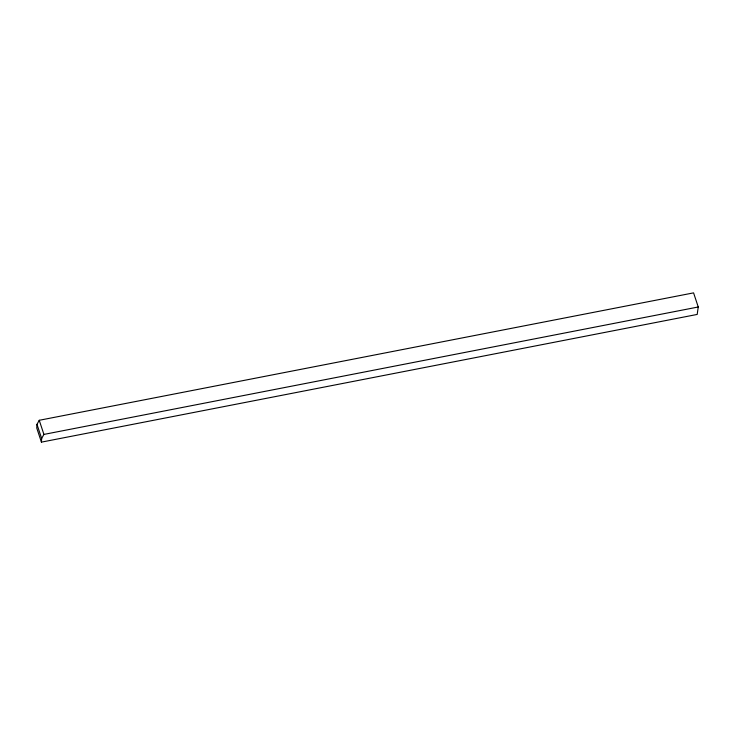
<?xml version="1.0" encoding="UTF-8"?>
<svg xmlns="http://www.w3.org/2000/svg" width="735" height="735" viewBox="0 0 735 735"><rect width="100%" height="100%" fill="white"/><g stroke="black" fill="none" stroke-linecap="round" stroke-linejoin="round"><path stroke-width="1.1" d="M36.98 424.343L36.75 428.009L41.426 442.13L697.193 314.433L698.25 306.991L693.574 292.87L39.24 420.291L36.98 424.343L41.647 438.473L41.426 442.13M41.647 438.473L43.916 434.413L39.24 420.291M43.916 434.413L698.25 306.991"/></g></svg>
